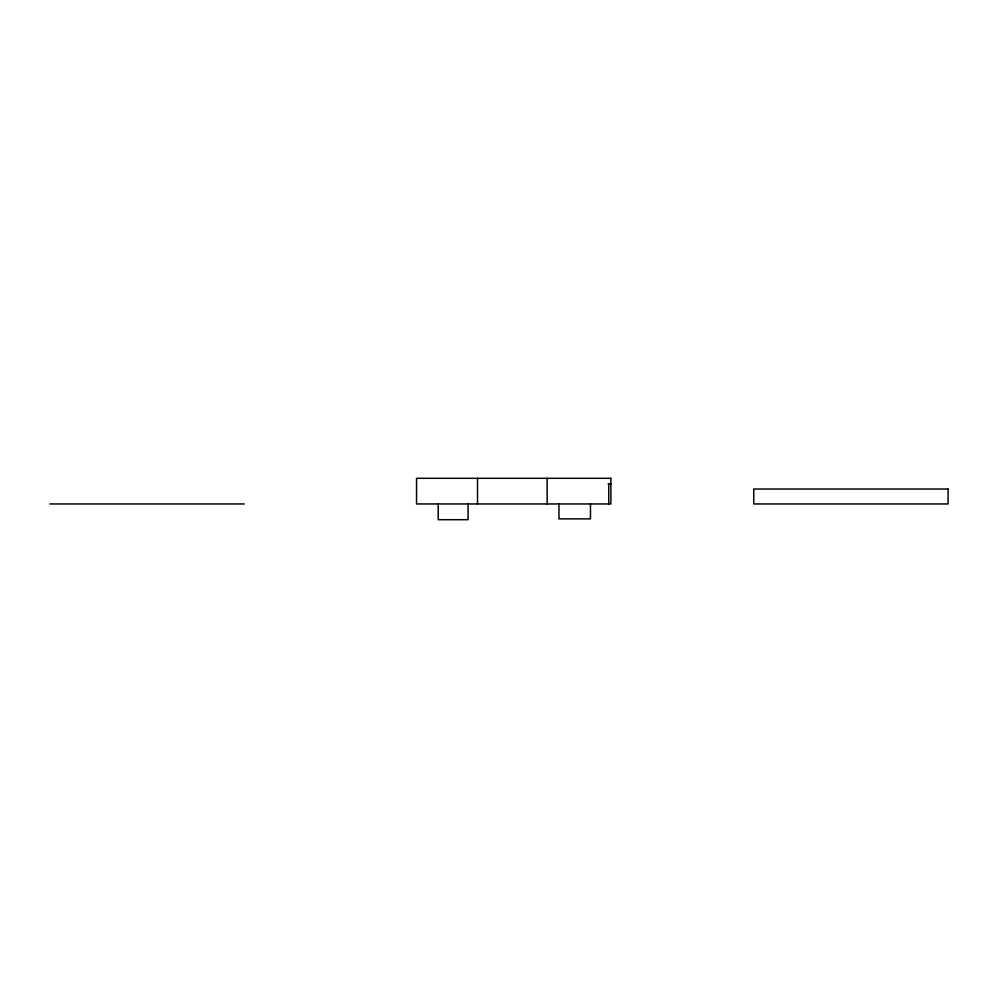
<?xml version="1.0" encoding="UTF-8"?>
<svg xmlns="http://www.w3.org/2000/svg" width="998" height="998" viewBox="0 0 998 998"><rect width="100%" height="100%" fill="white"/><g stroke="black" fill="none" stroke-linecap="round" stroke-linejoin="round"><path stroke-width="1.5" d="M608.094 483.993L610.888 483.993M49.9 503.953L244.236 503.953M608.743 483.993L608.743 503.953M590.479 503.953L590.479 518.873L558.967 518.873L558.967 503.953M547.141 478.304L547.141 503.953M477.506 478.304L477.506 503.953M468.062 504.215L468.062 519.696L438.222 519.696L438.222 504.215M610.888 478.304L416.553 478.304L416.553 503.953L610.888 503.953L610.888 478.304M948.1 489.032L753.764 489.032L753.764 503.953L948.1 503.953L948.1 489.032"/></g></svg>
